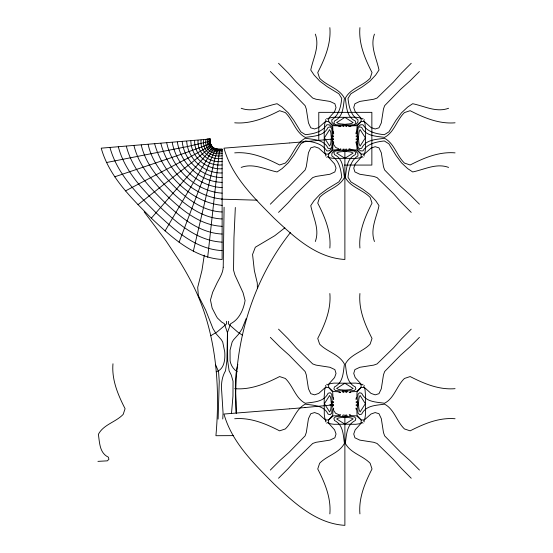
<?xml version="1.0" encoding="UTF-8"?>
<svg xmlns="http://www.w3.org/2000/svg" width="553" height="553" viewBox="0 0 553 553"><rect width="100%" height="100%" fill="white"/><g stroke="black" fill="none" stroke-linecap="round" stroke-linejoin="round"><path stroke-width="0.83" d="M329.851 27.65C331.226 43.639 324.846 58.659 317.74 72.567L319.627 78.256C327.037 86.054 339.342 88.356 344.443 98.213C343.13 106.757 343.33 116.794 334.447 121.059L333.908 123.16L335.477 124.715L344.885 125.241L354.293 124.715L355.856 123.16L355.316 121.059C346.441 116.794 346.634 106.757 345.321 98.213C350.429 88.356 362.733 86.054 370.137 78.256L372.024 72.567C364.918 58.659 358.538 43.639 359.92 27.65M329.851 293.519C331.226 309.507 324.846 324.528 317.74 338.436L319.627 344.125C327.037 351.922 339.342 354.224 344.443 364.081C343.13 372.625 343.33 382.662 334.447 386.927L333.908 389.029L335.477 390.584L344.885 391.109L354.293 390.584L355.856 389.029L355.316 386.927C346.441 382.662 346.634 372.625 345.321 364.081C350.429 354.224 362.733 351.922 370.137 344.125L372.024 338.436C364.918 324.528 358.538 309.507 359.92 293.519M359.92 248.021C358.538 232.032 364.918 217.011 372.024 203.103L370.137 197.414C362.733 189.617 350.429 187.308 345.321 177.458C346.634 168.907 346.441 158.877 355.316 154.612L355.856 152.504L354.293 150.955L344.885 150.43L335.477 150.955L333.908 152.504L334.447 154.612C343.33 158.877 343.13 168.907 344.443 177.458C339.342 187.308 327.037 189.617 319.627 197.414L317.74 203.103C324.846 217.011 331.226 232.032 329.851 248.021M359.92 513.889C358.538 497.9 364.918 482.88 372.024 468.972L370.137 463.283C362.733 455.485 350.429 453.177 345.321 443.326C346.634 434.776 346.441 424.745 355.316 420.48L355.856 418.379L354.293 416.824L344.885 416.298L335.477 416.824L333.908 418.379L334.447 420.48C343.33 424.745 343.13 434.776 344.443 443.326C339.342 453.177 327.037 455.485 319.627 463.283L317.74 468.972C324.846 482.88 331.226 497.9 329.851 513.889M235.336 207.465L233.954 237.908L233.532 270.134L234.928 275.021L243.05 292.696L245.09 300.535C243.514 309.618 239.262 319.413 230.608 323.747L227.442 332.581L226.917 360.839L225.52 370.814C221.808 377.022 221.027 384.273 221.712 391.42L223.066 413.029L222.762 418.994M223.218 267.161L224.096 207.264M218.117 419.098L219.251 381.501L218.566 371.561L215.511 364.676M290.47 232.516C250.329 283.44 232.495 348.715 236.2 413.063L236.207 413.084M228.424 321.328L228.348 323.899L237.721 332.049L242.214 335.049M231.534 413.001L232.965 396.072L233.048 381.224L231.285 375.058L229.101 370.814L227.698 360.846L227.401 332.581L224.366 323.692L221.629 322.04L217.384 317.975L216.188 315.936L212.158 308.125L210.458 300.009L212.684 292.205L217.094 282.88C219.645 277.917 222.956 273.002 223.212 267.237M339.203 126.036L339.162 126.492L340.593 126.623L337.924 125.842L333.286 125.683L328.565 121.549L325.288 121.653L318.742 127.529L314.602 128.98L310.786 127.812L308.463 122.904L306.286 108.969L305.111 105.658L289.06 89.213L279.859 81.008L270.334 71.482M350.567 149.628L350.609 149.179L349.171 149.047L351.839 149.822L356.478 149.987L361.199 154.114L364.482 154.017L371.022 148.142L375.162 146.69L378.978 147.858L381.3 152.766L383.478 166.695L384.653 170.013L400.704 186.458L409.904 194.663L419.43 204.188M339.203 391.904L339.162 392.36L340.593 392.492L337.924 391.711L333.286 391.552L328.565 387.418L325.288 387.522L318.742 393.397L314.602 394.849L310.786 393.681L308.463 388.773L306.286 374.837L305.111 371.526L289.06 355.081L279.859 346.876L270.334 337.351M350.567 415.497L350.609 415.047L349.171 414.916L351.839 415.697L356.478 415.856L361.199 419.99L364.482 419.886L371.022 414.01L375.162 412.559L378.978 413.727L381.3 418.635L383.478 432.57L384.653 435.882L400.704 452.326L409.904 460.531L419.43 470.057M207.686 257.304L218.864 155.732L219.907 149.11L222.126 149.116L222.126 259.481C193.405 257.795 171.23 236.836 151.335 218.179C131.206 197.78 109.169 176.607 101.213 148.163L210.334 138.99C208.522 146.676 215.532 150.388 222.126 149.199M343.821 125.372L343.897 126.485L343.005 126.554L342.535 125.248C345.777 123.181 349.938 124.881 353.132 122.6L344.885 117.347L334.047 117.236L330.521 117.72L327.328 119.013L326.747 118.349M345.936 150.333L345.867 149.186L346.759 149.11L347.229 150.416C343.987 152.49 339.825 150.782 336.632 153.063L344.885 158.324L355.717 158.434L359.25 157.951L362.436 156.658L363.024 157.322M343.821 391.241L343.897 392.354L343.005 392.423L342.535 391.116C345.777 389.049 349.938 390.75 353.132 388.469L344.885 383.215L334.047 383.105L330.521 383.588L327.328 384.881L326.747 384.217M345.936 416.202L345.867 415.054L346.759 414.985L347.229 416.291C343.987 418.358 339.825 416.651 336.632 418.932L344.885 424.192L355.717 424.303L359.25 423.819L362.436 422.527L363.024 423.19M204.285 255.127L201.956 270.431L197.704 287.38L198.347 295.606L205.688 310.178L212.995 328.641L216.285 333.957L221.387 339.77L222.721 342.072L224.732 351.846C225.278 359.097 224.504 369.21 216.251 371.789M341.007 149.614L340.959 149.082L340.192 149.759L334.289 150.492L331.855 153.54L331.814 155.863C339.134 160.494 340.869 169.225 341.754 177.25L338.913 181.854L327.314 188.939L319.883 194.442L314.076 200.649L310.758 205.64C313.192 217.481 319.841 229.308 315.314 241.53M341.111 125.517L340.959 126.589L340.192 125.911L334.289 125.172L331.855 122.13L331.814 119.807C339.134 115.176 340.869 106.446 341.754 98.42L338.913 93.816L327.314 86.724L319.883 81.222L314.076 75.021L310.758 70.024C313.192 58.189 319.841 46.362 315.314 34.134M348.653 150.153L348.805 149.082L349.572 149.759L355.475 150.492L357.909 153.54L357.95 155.863C350.63 160.494 348.895 169.225 348.01 177.25L350.851 181.854L362.45 188.939L369.881 194.442L375.687 200.649L379.005 205.64C376.572 217.481 369.922 229.308 374.45 241.53M374.45 34.134C369.922 46.362 376.572 58.189 379.005 70.024L375.687 75.021L369.881 81.222L362.45 86.724L350.851 93.816L348.01 98.42C348.895 106.446 350.63 115.176 357.95 119.807L357.909 122.13L355.475 125.172L349.572 125.911L348.805 126.589L348.653 125.517M193.315 251.297L215.041 157.992L217.771 149.047L219.983 149.172L220.011 149.725M237.831 364.503C234.52 376.787 235.315 389.72 236.076 402.287A348.888 348.888 0 0 0 236.311 413.091M343.738 149.752L343.897 149.186L343.005 149.11L342.535 150.416C345.777 152.49 349.938 150.782 353.132 153.063L344.885 158.324L334.047 158.434L330.521 157.951L327.328 156.658L326.747 157.322M207.016 138.983L210.264 138.934L210.548 143.179L204.299 145.985L185.255 152.925L114.699 176.822M246.265 318.348L242.041 328.931L238.654 334.13L233.463 339.881L232.115 342.113L230.048 350.173L230.096 360.936C230.954 365.381 233.318 369.273 237.168 371.644M179.089 242.249L200.048 186.803L211.771 157.308L215.794 148.833L217.917 149.047L217.965 149.51M165.071 230.947L208.827 156.229L214.052 148.391L216.043 149.103C213.313 148.432 211.046 146.303 210.423 143.538M363.024 118.349L362.436 119.013L359.25 117.72L355.717 117.236L344.885 117.347L336.632 122.6C339.825 124.881 343.987 123.181 347.229 125.248L346.759 126.554L345.867 126.485L345.943 125.372M326.747 423.19L327.328 422.527L330.521 423.819L334.047 424.303L344.885 424.192L353.132 418.932C349.938 416.651 345.777 418.358 342.535 416.291L343.005 414.985L343.897 415.054M363.024 384.217L362.436 384.881L359.25 383.588L355.717 383.105L344.885 383.215L336.632 388.469C339.825 390.75 343.987 389.049 347.229 391.116L346.759 392.423L345.867 392.354L345.943 391.241M212.539 147.928C213.161 146.483 210.112 144.976 210.603 142.999M151.335 218.179L210.486 149.967L212.857 147.437L214.308 148.453M270.334 204.188L279.859 194.663L289.06 186.458L305.111 170.013L306.286 166.695L308.463 152.766L310.786 147.858L314.602 146.69L318.742 148.142L325.288 154.017L328.565 154.114L333.286 149.987L337.924 149.822L340.123 149.476L340.593 149.047L340.143 148.964M411.232 63.284L401.706 72.816L393.501 82.017L377.063 98.061L373.745 99.243L359.816 101.42L354.908 103.736L353.733 107.552L355.185 111.692L361.068 118.238L361.164 121.515L357.038 126.243L356.872 130.881L356.097 133.543L356.229 132.112L356.678 132.153M419.43 71.482L409.904 81.008L400.704 89.213L384.653 105.658L383.478 108.969L381.3 122.904L378.978 127.812L375.162 128.98L371.022 127.529L364.482 121.653L361.199 121.549L356.478 125.683L351.839 125.842L349.171 126.623L350.609 126.492L350.567 126.036M278.532 212.38L288.058 202.854L296.263 193.654L312.701 177.603L316.019 176.428L329.947 174.25L334.862 171.928L336.03 168.119L334.579 163.978L328.703 157.432L328.6 154.149L332.726 149.428L332.892 144.789L333.673 142.121L333.542 143.559L333.086 143.517M270.334 470.057L279.859 460.531L289.06 452.326L305.111 435.882L306.286 432.57L308.463 418.635L310.786 413.727L314.602 412.559L318.742 414.01L325.288 419.886L328.565 419.99L333.286 415.856L337.924 415.697L340.593 414.916L339.162 415.047M411.232 329.153L401.706 338.685L393.501 347.885L377.063 363.929L373.745 365.111L359.816 367.289L354.908 369.604L353.733 373.42L355.185 377.561L361.068 384.107L361.164 387.39L357.038 392.112L356.872 396.75L356.097 399.411L356.229 397.98L356.678 398.022M278.532 478.248L288.058 468.723L296.263 459.522L312.701 443.471L316.019 442.296L329.947 440.119L334.862 437.796L336.03 433.987L334.579 429.847L328.703 423.301L328.6 420.017L332.726 415.296L332.892 410.658L333.673 408.052L333.542 409.427L333.086 409.386M419.43 337.351L409.904 346.876L400.704 355.081L384.653 371.526L383.478 374.837L381.3 388.773L378.978 393.681L375.162 394.849L371.022 393.397L364.482 387.522L361.199 387.418L356.478 391.552L351.839 391.711L349.171 392.492L350.609 392.36L350.567 391.904M284.878 227.801L274.772 235.696L255.327 247.232L252.562 254.477L254.345 270.548L257.297 283.039L257.394 288.065M137.98 204.714L191.373 162.9L211.785 146.268L211.218 146.538M210.769 335.712L217.239 331.841L226.612 323.885L226.571 321.307M364.372 119.697L363.701 120.278L365.001 123.471L365.568 130.605L365.485 148.667L365.001 152.199L363.701 155.386L364.372 155.974M325.392 155.974L326.063 155.386L324.77 152.199L324.286 148.667L324.196 130.605L324.77 123.471L326.063 120.278L325.392 119.697M364.372 385.565L363.701 386.146L365.001 389.34L365.568 396.473L365.485 414.536L365.001 418.068L363.701 421.262L364.372 421.842M325.392 421.842L326.063 421.262L324.77 418.068L324.286 414.536L324.196 396.473L324.77 389.34L326.063 386.146L325.392 385.565M125.51 190.903L191.476 156.229L206.884 147.63L211.052 144.768L210.181 144.886M448.58 108.264C436.358 112.791 424.531 106.141 412.69 103.715L407.699 107.026L401.492 112.833L395.989 120.271L388.897 131.863L384.3 134.711C376.275 133.826 367.545 132.091 362.906 124.764L360.591 124.805L357.542 127.238L356.809 133.149L356.132 133.909L357.203 134.061M241.184 167.4C253.405 162.879 265.24 169.529 277.074 171.955L282.065 168.637L288.272 162.838L293.774 155.4L300.867 143.808L305.47 140.96C313.489 141.845 322.226 143.58 326.858 150.9L329.173 150.865L332.222 148.425L332.961 142.522L333.639 141.755L332.567 141.609M106.335 162.554L187.598 146.517L210.375 141.153L209.87 140.987M332.567 134.061L333.639 133.909L332.961 133.149L332.222 127.238L329.173 124.805L326.858 124.764C322.226 132.091 313.489 133.826 305.47 134.711L300.867 131.863L293.774 120.271L288.272 112.833L282.065 107.026L277.074 103.715C265.24 106.141 253.405 112.791 241.184 108.264M357.203 141.609L356.132 141.755L356.809 142.522L357.542 148.425L360.591 150.865L362.906 150.9C367.545 143.58 376.275 141.845 384.3 140.96L388.897 143.808L395.989 155.4L401.492 162.838L407.699 168.637L412.69 171.955C424.531 169.529 436.358 162.879 448.58 167.4M332.422 136.771L333.528 136.847L333.604 135.955L332.298 135.492C330.231 138.734 331.931 142.888 329.65 146.082L324.39 137.835L329.65 129.582C331.931 132.782 330.231 136.937 332.298 140.179L333.604 139.709L333.528 138.824L332.422 138.893M357.383 138.893L356.236 138.824L356.16 139.709L357.466 140.179C359.54 136.937 357.832 132.782 360.114 129.582L365.374 137.835L360.114 146.082C357.832 142.888 359.54 138.734 357.466 135.492L356.16 135.955L356.236 136.847L357.383 136.778M332.422 402.639L333.528 402.715L333.604 401.824L332.298 401.36C330.231 404.602 331.931 408.757 329.65 411.957L324.39 403.704L329.65 395.45C331.931 398.651 330.231 402.805 332.298 406.047L333.604 405.577L333.528 404.692L332.422 404.768M357.383 404.761L356.236 404.692L356.16 405.577L357.466 406.047C359.54 402.805 357.832 398.651 360.114 395.45L365.374 403.704L360.114 411.957C357.832 408.757 359.54 404.602 357.466 401.36L356.16 401.824L356.236 402.715L357.383 402.646M333.086 132.153L333.542 132.112L333.673 133.543L332.892 130.881L332.726 126.243L328.6 121.515L328.703 118.238L334.579 111.692L336.03 107.552L334.862 103.736L329.947 101.42L316.019 99.243L312.701 98.061L296.263 82.017L288.058 72.816L278.532 63.284M356.678 143.517L356.229 143.559L356.097 142.121L356.872 144.789L357.038 149.428L361.164 154.149L361.068 157.432L355.185 163.978L353.733 168.119L354.908 171.928L359.816 174.25L373.745 176.428L377.063 177.603L393.501 193.654L401.706 202.854L411.232 212.38M333.086 398.022L333.542 397.98L333.673 399.411L332.892 396.75L332.726 392.112L328.6 387.39L328.703 384.107L334.579 377.561L336.03 373.42L334.862 369.604L329.947 367.289L316.019 365.111L312.701 363.929L296.263 347.885L288.058 338.685L278.532 329.153M356.678 409.386L356.229 409.427L356.097 407.996L356.872 410.658L357.038 415.296L361.164 420.017L361.068 423.301L355.185 429.847L353.733 433.987L354.908 437.796L359.816 440.119L373.745 442.296L377.063 443.471L393.501 459.522L401.706 468.723L411.232 478.248M304.973 141.686L333.093 138.99L331.378 138.927M304.973 407.554L333.093 404.858L329.775 404.851M289.495 142.964L223.972 148.163C231.928 176.607 253.965 197.78 274.094 218.179C293.989 236.836 316.164 257.795 344.885 259.481L344.885 149.116M289.495 408.833L223.972 414.031C231.928 442.476 253.965 463.649 274.094 484.048C293.989 502.705 316.164 523.663 344.885 525.35L344.885 414.985M97.936 461.368L107.344 460.843L108.906 459.294L108.367 457.186C99.492 452.921 99.685 442.891 98.372 434.34C103.48 424.49 115.784 422.181 123.188 414.384L125.075 408.695C117.969 394.787 111.588 379.766 112.971 363.777M233.477 435.626L215.926 435.709C220.536 383.533 215.905 328.62 191.179 281.595A324.328 324.328 0 0 0 179.545 261.182L165.886 240.728L144.146 211.813M234.7 122.801C250.689 124.176 265.71 117.796 279.611 110.69L285.3 112.577C293.104 119.987 295.406 132.291 305.256 137.4C313.807 136.079 323.844 136.28 328.109 127.397L330.21 126.858L331.765 128.427L332.291 137.835L331.765 147.243L330.21 148.812L328.109 148.266C323.844 139.391 313.807 139.584 305.256 138.271C295.406 143.379 293.104 155.683 285.3 163.087L279.611 164.981C265.71 157.868 250.689 151.494 234.7 152.87M455.064 152.87C439.082 151.494 424.061 157.868 410.153 164.981L404.464 163.087C396.66 155.683 394.358 143.379 384.508 138.271C375.957 139.584 365.92 139.391 361.662 148.266L359.554 148.812L357.998 147.243L357.48 137.835L357.998 128.427L359.554 126.858L361.662 127.397C365.92 136.28 375.957 136.079 384.508 137.4C394.358 132.291 396.66 119.987 404.464 112.577L410.153 110.69C424.061 117.796 439.082 124.176 455.064 122.801M234.7 388.669C250.689 390.045 265.71 383.664 279.611 376.558L285.3 378.452C293.104 385.856 295.406 398.16 305.256 403.268C313.807 401.948 323.844 402.149 328.109 393.266L330.21 392.727L331.765 394.296L332.291 403.704L331.765 413.112L330.21 414.681L328.109 414.135C323.844 405.259 313.807 405.453 305.256 404.139C295.406 409.248 293.104 421.552 285.3 428.955L279.611 430.849C265.71 423.736 250.689 417.363 234.7 418.739M455.064 418.739C439.082 417.363 424.061 423.736 410.153 430.849L404.464 428.955C396.66 421.552 394.358 409.248 384.508 404.139C375.957 405.453 365.92 405.259 361.662 414.135L359.554 414.681L357.998 413.112L357.48 403.704L357.998 394.296L359.554 392.727L361.662 393.266C365.92 402.149 375.957 401.948 384.508 403.268C394.358 398.16 396.66 385.856 404.464 378.452L410.153 376.558C424.061 383.664 439.082 390.045 455.064 388.669M222.126 149.524C215.117 151.218 207.907 147.015 209.919 139.086M222.126 150.409C214.198 151.84 207.154 148.239 209.034 139.211M344.464 165.071L371.858 165.071L371.858 112.349L318.777 112.349L318.777 140.407M222.126 151.764C213.506 153.257 205.806 149.11 207.686 139.37M222.126 153.561C212.649 155.089 204.126 150.126 205.903 139.556M221.705 199.17L257.166 200.186M222.126 155.787C211.633 157.308 202.128 151.294 203.691 139.778M222.126 158.441C210.804 160.211 199.578 152.193 201.064 140.027M222.126 161.497C209.414 163.094 197.027 153.727 198.036 140.31M222.126 164.946C207.866 166.287 194.214 155.414 194.628 140.614M222.126 168.769C206.158 169.778 191.144 157.259 190.84 140.946M222.126 172.958C204.299 173.559 187.84 159.25 186.7 141.298M222.126 177.492C202.294 177.603 184.301 161.372 182.214 141.686M222.126 182.366C200.158 181.916 180.534 163.633 177.395 142.086M222.126 187.585C197.891 186.499 176.538 166.024 172.232 142.515M222.126 193.149C195.479 191.345 172.308 168.561 166.736 142.964M222.126 199.066C192.928 196.474 167.842 171.23 160.888 143.441M222.126 205.336C190.778 202.357 162.693 173.497 154.695 143.939M222.126 211.965C204.368 211.364 189.216 200.456 176.656 188.815C164.006 176.504 151.964 162.147 148.149 144.464M222.126 218.953C202.751 218.214 186.541 205.834 172.902 193.163C159.16 179.663 145.639 164.289 141.243 145.01M222.126 226.308C201.057 225.417 183.734 211.488 168.969 197.725C154.066 182.981 138.997 166.543 133.971 145.591M222.126 234.037C199.274 232.972 180.803 217.405 164.849 202.502C148.729 186.444 132.036 168.9 126.34 146.192M222.126 242.138C197.4 240.88 177.748 223.599 160.536 207.499C143.144 190.066 124.743 171.361 118.342 146.822M222.126 250.62C195.444 249.154 174.554 230.076 156.036 212.725C137.303 193.847 117.125 173.925 109.964 147.478M338.747 148.757L335.616 147.437L333.812 144.768M338.747 414.626L335.616 413.305L333.812 410.637M305.18 407.533A135.312 0.781 -4.3 0 1 289.717 408.819M305.18 141.665A135.312 0.781 -4.3 0 1 289.717 142.951"/></g></svg>
